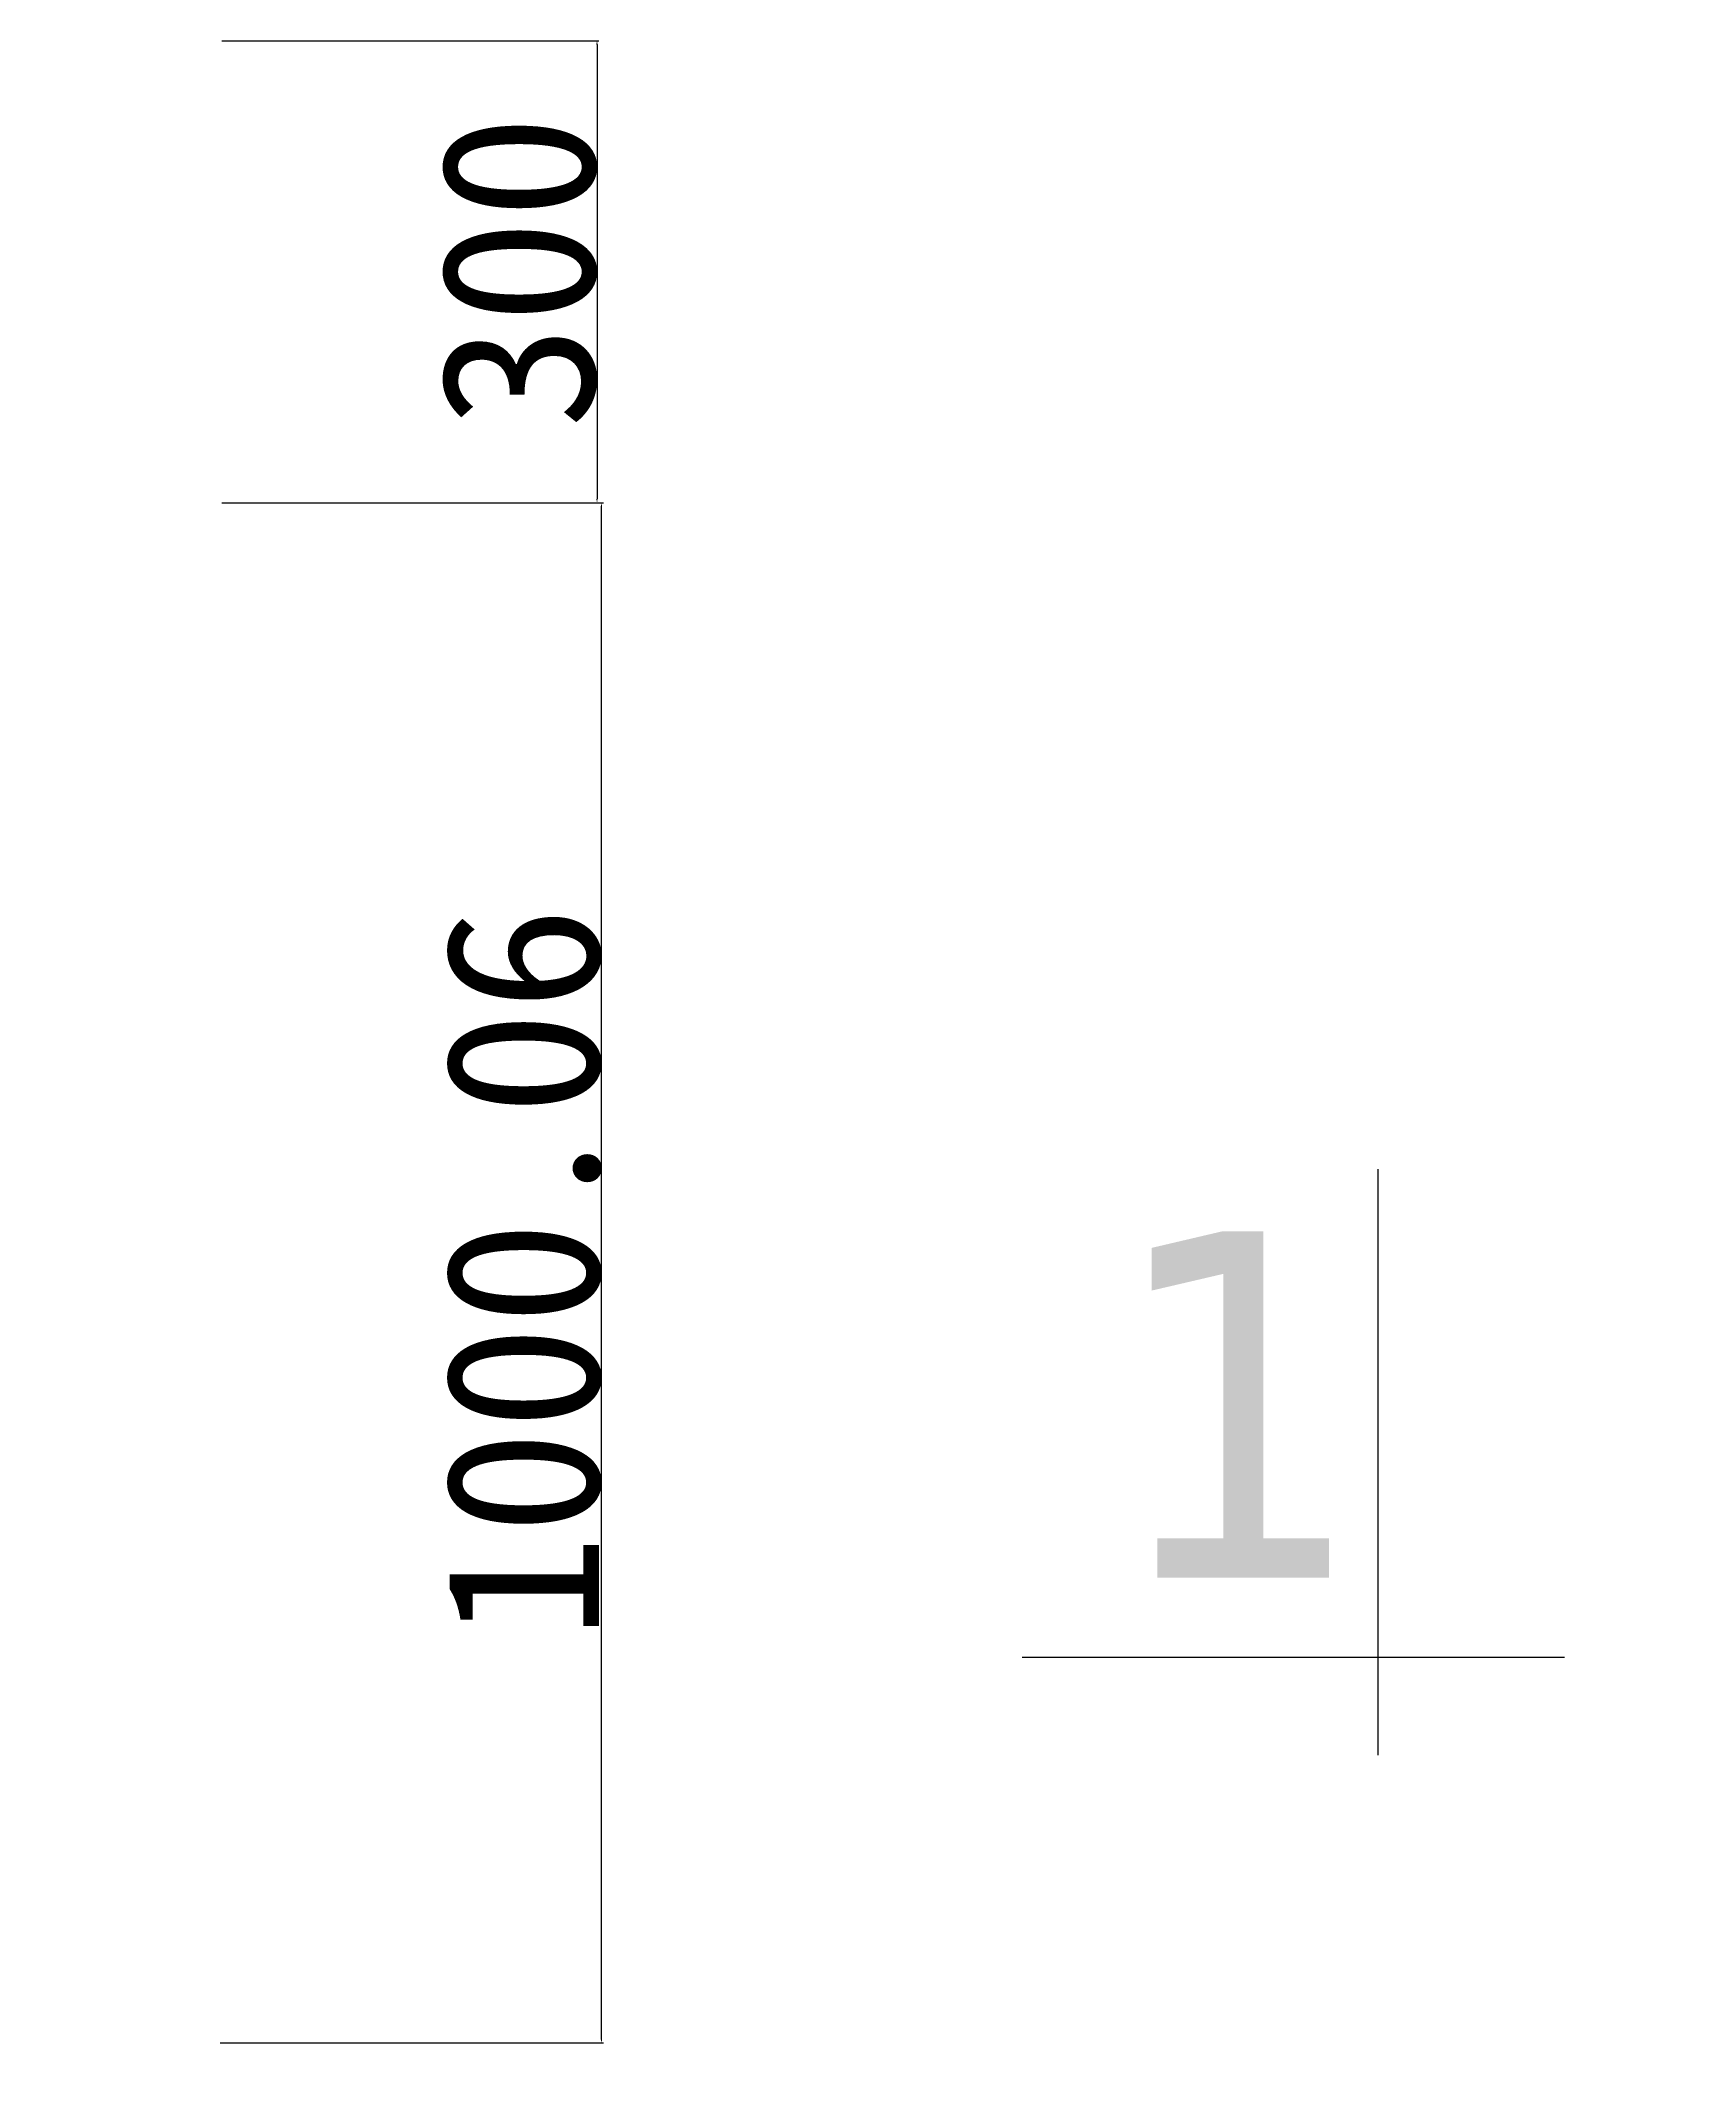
# Model space of a CAD drawing. Extents: x 537 to 24606, y 10245 to 27150.
# Drawn here: x 7230 to 8302, y 25258 to 26582 of the extents above; entities that cross this region are included whole.
import ezdxf

# ---------------------------------------------------------------- set-up
doc = ezdxf.new("R2010")
doc.units = 0
doc.layers.get('DEFPOINTS').update_dxf_attribs({"linetype": 'CONTINUOUS'})
for name, color, linetype in [('建筑', 1, 'CONTINUOUS'), ('标注', 5, 'CONTINUOUS'), ('路', 7, 'CONTINUOUS')]:
    doc.layers.add(name, color=color, linetype=linetype)
doc.styles.get("Standard").update_dxf_attribs({"font": '', "height": 100})
doc.styles.get('STANDARD').set_extended_font_data('KaiTi_GB2312')
doc.dimstyles.new('ISO-25', dxfattribs={"dimtxt": 2.5, "dimasz": 2.5, "dimexe": 1.25, "dimexo": 0.625, "dimtad": 1, "dimtxsty": 'STANDARD', "dimcen": 2.5, "dimazin": 3, "dimtfac": 1, "dimtmove": 0, "dimatfit": 3})

# ---------------------------------------------------------------- blocks, each defined once
blk = doc.blocks.new('*D40')
at = {"layer": 'DEFPOINTS', "color": 0}
for p in [(7506.2, 26282.1), (7593.9, 26282.1), (7345.6, 25282)]:
    blk.add_point(p, dxfattribs=at)
at = {"layer": '标注', "color": 0}
for p, q in [((7506.8, 26282.1), (7595.1, 26282.1)), ((7593.9, 25284.5), (7593.9, 26279.6)), ((7346.2, 25282), (7595.1, 25282))]:
    blk.add_line(p, q, dxfattribs=at)
for points in [[(7593.4, 26279.6), (7594.3, 26279.6), (7593.9, 26282.1)], [(7593.4, 25284.5), (7594.3, 25284.5), (7593.9, 25282)]]:
    blk.add_solid(points, dxfattribs=at)
at = {"layer": '标注', "color": 0, "insert": (7543.2, 25782), "char_height": 100, "attachment_point": 5, "rotation": 90}
blk.add_mtext('1000.06', dxfattribs=at)
blk = doc.blocks.new('*D42')
at = {"layer": 'DEFPOINTS', "color": 0}
for p in [(7346.7, 26582.1), (7346.7, 26282.1), (7591, 26282.1)]:
    blk.add_point(p, dxfattribs=at)
at = {"layer": '标注', "color": 0}
for p, q in [((7347.3, 26582.1), (7592.2, 26582.1)), ((7591, 26579.6), (7591, 26284.6)), ((7347.3, 26282.1), (7592.2, 26282.1))]:
    blk.add_line(p, q, dxfattribs=at)
for points in [[(7590.5, 26579.6), (7591.4, 26579.6), (7591, 26582.1)], [(7590.5, 26284.6), (7591.4, 26284.6), (7591, 26282.1)]]:
    blk.add_solid(points, dxfattribs=at)
at = {"layer": '标注', "color": 0, "insert": (7540.3, 26432.1), "char_height": 100, "attachment_point": 5, "rotation": 90}
blk.add_mtext('300', dxfattribs=at)

msp = doc.modelspace()

# ---------------------------------------------------------------- linework, layer by layer
at = {"layer": '建筑'}
for p, q in [((8097.998, 25849.472), (8097.998, 25468.865)), ((8219.215, 25532.3), (7867.107, 25532.3))]:
    msp.add_line(p, q, dxfattribs=at)

# ---------------------------------------------------------------- texts
at = {"layer": '路', "insert": (7921.944, 25809.105), "char_height": 225, "width": 346.5, "attachment_point": 1}
msp.add_mtext('{\\fTahoma|b0|i0|c0|p32;1}', dxfattribs=at)

# ---------------------------------------------------------------- dimensions: what is measured, and where the dimension line sits
at = {"layer": '标注'}
for base, p1, p2, picture, middle in [((7590.962, 26282.06), (7346.706, 26582.06), (7346.706, 26282.06), '*D42', (7540.337, 26432.06)), ((7593.865, 26282.06), (7345.586, 25281.998), (7506.207, 26282.06), '*D40', (7543.24, 25782.029))]:
    dim = msp.add_linear_dim(base=base, p1=p1, p2=p2, angle=90, dimstyle='ISO-25', dxfattribs=at)
    dim.commit()
    dim.dimension.update_dxf_attribs({"geometry": picture, "text_midpoint": middle})

# ---------------------------------------------------------------- leaders
at = {"layer": '标注', "annotation_type": 0, "has_hookline": 1, "hookline_direction": 0, "text_width": 1031.351}
msp.add_leader([(6447.582, 25936.467), (7267.668, 24932.265), (7270.168, 24932.265)], dimstyle='ISO-25', dxfattribs=at)

doc.saveas('drawing.dxf')
